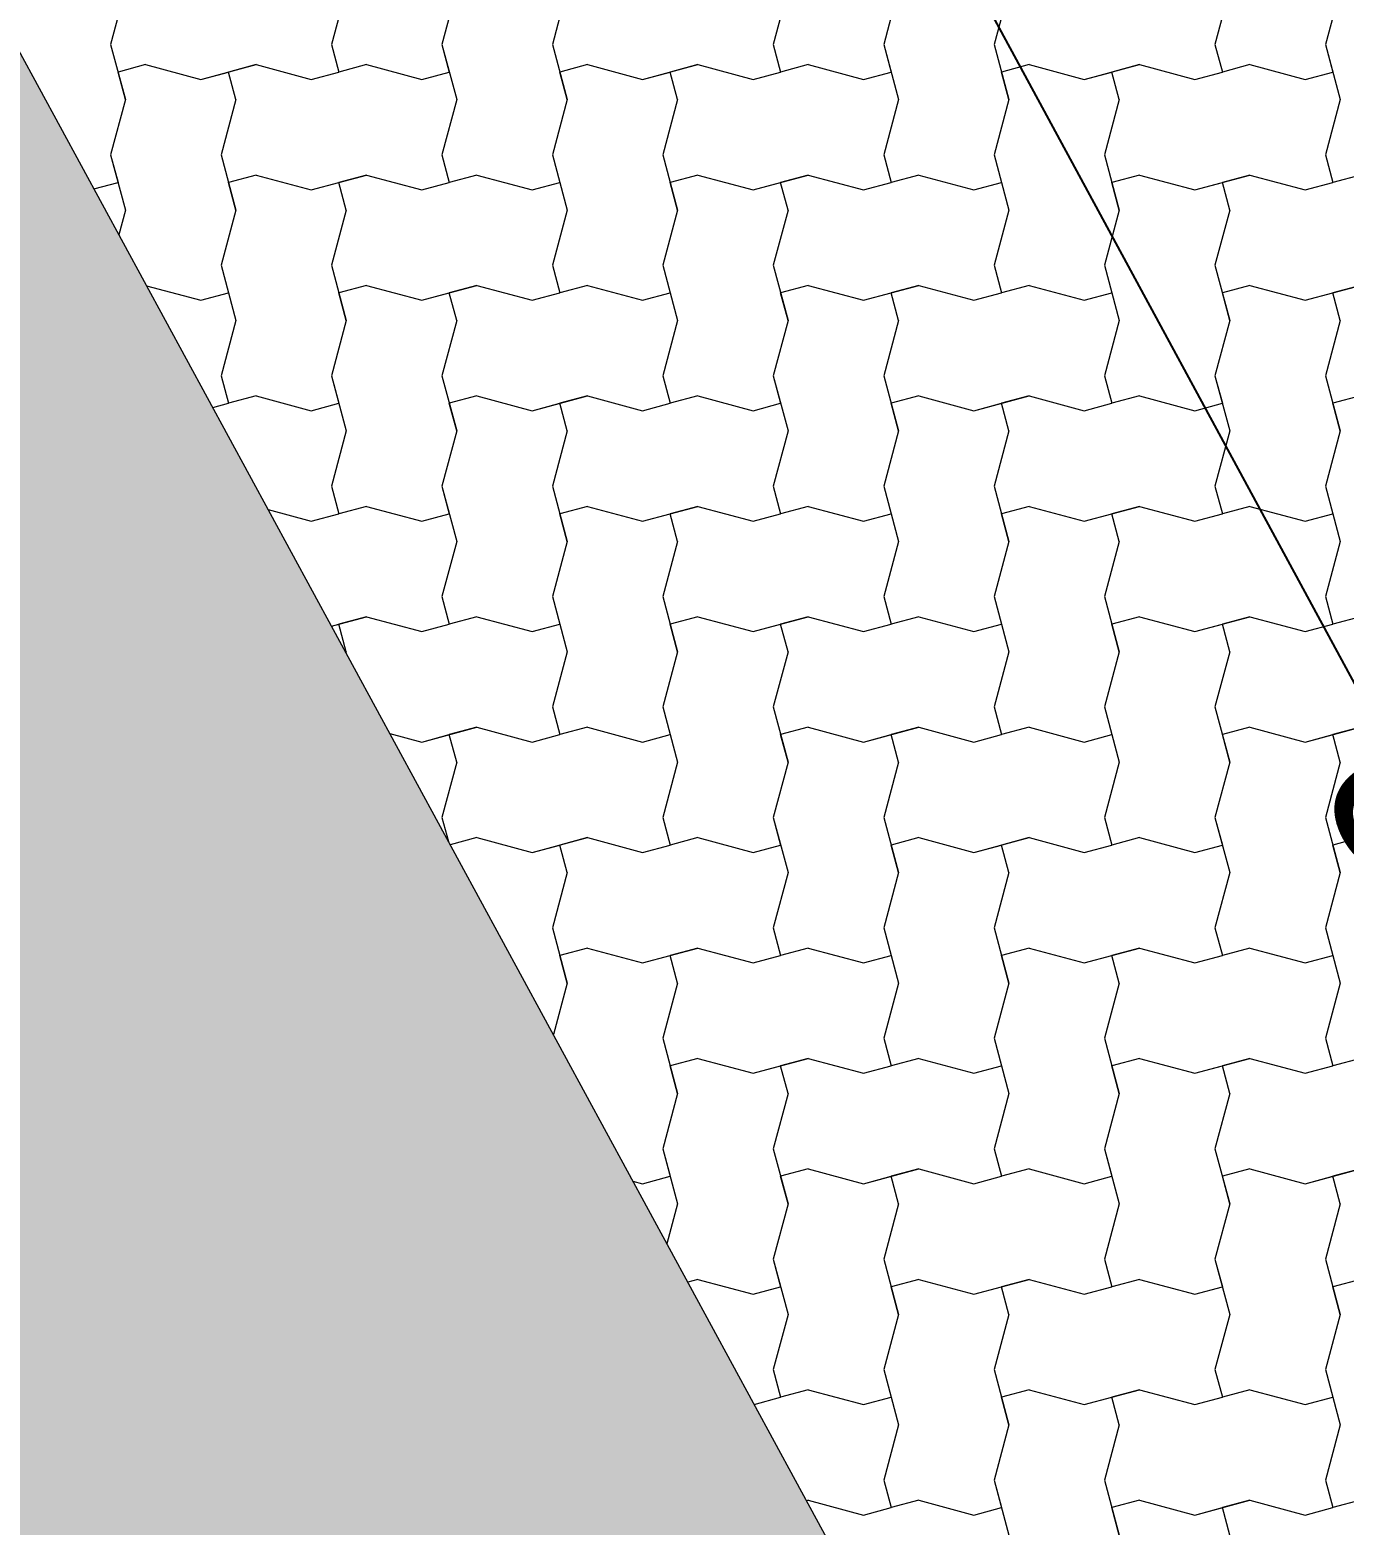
# Model space of a CAD drawing. Header units: metres. Extents: x -111189 to -108577, y -72951 to -72647.
# Drawn here: x -110205.139 to -110203.949, y -72656.483 to -72655.129 of the extents above; entities that cross this region are included whole.
import ezdxf

# ---------------------------------------------------------------- set-up
doc = ezdxf.new("R2010")
doc.units = ezdxf.units.M
doc.header["$MEASUREMENT"] = 0
doc.set_wipeout_variables(frame=1)
doc.linetypes.add('Wipeout_Contour', pattern=[1, 0, -1])
for name, color, linetype in [('00 - Muros - Pormenores', 7, 'Continuous'), ('02 - ESTRADAS', 7, 'Continuous'), ('02 - PASSEIOS', 7, 'Continuous'), ('07 - MUROS', 7, 'Continuous'), ('Planta Piso -1_1_01 - TERRENO PROPOSTO', 7, 'Continuous')]:
    doc.layers.add(name, color=color, linetype=linetype)
doc.styles.add('ESTILO_GERADO_3', font='AGENCYR.TTF')
doc.dimstyles.new('ESTILO_GERADO__2', dxfattribs={"dimtxt": 0.15, "dimasz": 0.057, "dimexe": 0.18, "dimexo": 0.05, "dimgap": 0, "dimtad": 1, "dimzin": 0, "dimdsep": 46, "dimtxsty": 'ESTILO_GERADO_3', "dimblk": 'ARROWHEAD_2', "dimblk1": 'ARROWHEAD_2', "dimblk2": 'ARROWHEAD_2', "dimcen": 0.09, "dimclrd": 7, "dimclre": 7, "dimclrt": 7, "dimadec": 0, "dimazin": 0, "dimtfac": 1, "dimtdec": 4, "dimtmove": 0, "dimatfit": 3, "dimfxl": 1, "dimtolj": 1, "dimtzin": 0, "dimarcsym": 0})

# ---------------------------------------------------------------- blocks, each defined once
blk = doc.blocks.new('Malha_7_1', base_point=(-111182.45, -72914.5203))
at = {"layer": '02 - ESTRADAS', "linetype": 'Continuous', "lineweight": 0}
blk.add_hatch(color=59, dxfattribs=at).paths.add_polyline_path([(-111182.45, -72914.5203), (-111188.8126, -72916.4733), (-111186.8713, -72920.0457), (-111184.43, -72924.5384), (-111179.542, -72933.5337), (-111178.9858, -72934.5573), (-111177.1266, -72937.9788), (-111170.2715, -72950.5942), (-111163.9365, -72948.6033), (-111171.3979, -72934.867), (-111173.1932, -72931.5618), (-111177.5277, -72923.5822), (-111178.6992, -72921.4255), (-111179.283, -72920.3506), (-111181.1398, -72916.9324)])
at = {"layer": '02 - ESTRADAS', "color": 7, "linetype": 'Continuous', "lineweight": 13, "flags": 128}
blk.add_lwpolyline([(-111182.45, -72914.5203), (-111181.1398, -72916.9324), (-111179.283, -72920.3506), (-111178.6992, -72921.4255), (-111177.5277, -72923.5822), (-111173.1932, -72931.5618), (-111171.3979, -72934.867), (-111163.9365, -72948.6033), (-111170.2715, -72950.5942), (-111177.1266, -72937.9788), (-111178.9858, -72934.5573), (-111179.542, -72933.5337), (-111184.43, -72924.5384), (-111186.8713, -72920.0457), (-111188.8126, -72916.4733)], close=True, dxfattribs=at)
blk = doc.blocks.new('*X25', base_point=(-110957.0649, -73026.2797))
at = {"layer": '02 - PASSEIOS', "color": 253, "linetype": 'Continuous', "lineweight": 9}
for p, q in [((-111180.6515, -72917.598), (-111180.6649, -72917.648)), ((-111180.4515, -72917.598), (-111180.4649, -72917.648)), ((-111180.3515, -72917.598), (-111180.3649, -72917.648)), ((-111180.3515, -72917.598), (-111180.3649, -72917.648)), ((-111180.2515, -72917.598), (-111180.2649, -72917.648)), ((-111180.0515, -72917.598), (-111180.0649, -72917.648)), ((-111179.9515, -72917.598), (-111179.9649, -72917.648)), ((-111179.9515, -72917.598), (-111179.9649, -72917.648)), ((-111179.8515, -72917.598), (-111179.8649, -72917.648)), ((-111179.6515, -72917.598), (-111179.6649, -72917.648)), ((-111179.5515, -72917.598), (-111179.5649, -72917.648)), ((-111179.5515, -72917.598), (-111179.5649, -72917.648)), ((-111180.6649, -72917.648), (-111180.6515, -72917.698)), ((-111180.4649, -72917.648), (-111180.4582, -72917.673)), ((-111180.3649, -72917.648), (-111180.3582, -72917.673)), ((-111180.3649, -72917.648), (-111180.3515, -72917.698)), ((-111180.2649, -72917.648), (-111180.2515, -72917.698)), ((-111180.0649, -72917.648), (-111180.0582, -72917.673)), ((-111179.9649, -72917.648), (-111179.9582, -72917.673)), ((-111179.9649, -72917.648), (-111179.9515, -72917.698)), ((-111179.8649, -72917.648), (-111179.8515, -72917.698)), ((-111179.6649, -72917.648), (-111179.6582, -72917.673)), ((-111179.5649, -72917.648), (-111179.5582, -72917.673)), ((-111179.5649, -72917.648), (-111179.5515, -72917.698)), ((-111180.6332, -72917.6663), (-111180.6582, -72917.673)), ((-111180.6332, -72917.6663), (-111180.6582, -72917.673)), ((-111180.6332, -72917.6663), (-111180.5832, -72917.6797)), ((-111180.6332, -72917.6663), (-111180.5832, -72917.6797)), ((-111180.5832, -72917.6797), (-111180.5332, -72917.6663)), ((-111180.5332, -72917.6663), (-111180.5582, -72917.673)), ((-111180.5332, -72917.6663), (-111180.4832, -72917.6797)), ((-111180.5332, -72917.6663), (-111180.4832, -72917.6797)), ((-111180.4332, -72917.6663), (-111180.4582, -72917.673)), ((-111180.4332, -72917.6663), (-111180.3832, -72917.6797)), ((-111180.2332, -72917.6663), (-111180.2582, -72917.673)), ((-111180.2332, -72917.6663), (-111180.2582, -72917.673)), ((-111180.2332, -72917.6663), (-111180.1832, -72917.6797)), ((-111180.2332, -72917.6663), (-111180.1832, -72917.6797)), ((-111180.1832, -72917.6797), (-111180.1332, -72917.6663)), ((-111180.1332, -72917.6663), (-111180.1582, -72917.673)), ((-111180.1332, -72917.6663), (-111180.0832, -72917.6797)), ((-111180.1332, -72917.6663), (-111180.0832, -72917.6797)), ((-111180.0332, -72917.6663), (-111180.0582, -72917.673)), ((-111180.0332, -72917.6663), (-111179.9832, -72917.6797)), ((-111179.8332, -72917.6663), (-111179.8582, -72917.673)), ((-111179.8332, -72917.6663), (-111179.8582, -72917.673)), ((-111179.8332, -72917.6663), (-111179.7832, -72917.6797)), ((-111179.8332, -72917.6663), (-111179.7832, -72917.6797)), ((-111179.7832, -72917.6797), (-111179.7332, -72917.6663)), ((-111179.7332, -72917.6663), (-111179.7582, -72917.673)), ((-111179.7332, -72917.6663), (-111179.6832, -72917.6797)), ((-111179.7332, -72917.6663), (-111179.6832, -72917.6797)), ((-111179.6332, -72917.6663), (-111179.6582, -72917.673)), ((-111179.6332, -72917.6663), (-111179.5832, -72917.6797)), ((-111180.6515, -72917.698), (-111180.6582, -72917.673)), ((-111180.5832, -72917.6797), (-111180.5582, -72917.673)), ((-111180.5515, -72917.698), (-111180.5582, -72917.673)), ((-111180.4832, -72917.6797), (-111180.4582, -72917.673)), ((-111180.4832, -72917.6797), (-111180.4582, -72917.673)), ((-111180.3832, -72917.6797), (-111180.3582, -72917.673)), ((-111180.2515, -72917.698), (-111180.2582, -72917.673)), ((-111180.1832, -72917.6797), (-111180.1582, -72917.673)), ((-111180.1515, -72917.698), (-111180.1582, -72917.673)), ((-111180.0832, -72917.6797), (-111180.0582, -72917.673)), ((-111180.0832, -72917.6797), (-111180.0582, -72917.673)), ((-111179.9832, -72917.6797), (-111179.9582, -72917.673)), ((-111179.8515, -72917.698), (-111179.8582, -72917.673)), ((-111179.7832, -72917.6797), (-111179.7582, -72917.673)), ((-111179.7515, -72917.698), (-111179.7582, -72917.673)), ((-111179.6832, -72917.6797), (-111179.6582, -72917.673)), ((-111179.6832, -72917.6797), (-111179.6582, -72917.673)), ((-111179.5832, -72917.6797), (-111179.5582, -72917.673)), ((-111180.6515, -72917.698), (-111180.6649, -72917.748)), ((-111180.6515, -72917.698), (-111180.6649, -72917.748)), ((-111180.5515, -72917.698), (-111180.5649, -72917.748)), ((-111180.3515, -72917.698), (-111180.3649, -72917.748)), ((-111180.2515, -72917.698), (-111180.2649, -72917.748)), ((-111180.2515, -72917.698), (-111180.2649, -72917.748)), ((-111180.1515, -72917.698), (-111180.1649, -72917.748)), ((-111179.9515, -72917.698), (-111179.9649, -72917.748)), ((-111179.8515, -72917.698), (-111179.8649, -72917.748)), ((-111179.8515, -72917.698), (-111179.8649, -72917.748)), ((-111179.7515, -72917.698), (-111179.7649, -72917.748)), ((-111179.5515, -72917.698), (-111179.5649, -72917.748)), ((-111180.6649, -72917.748), (-111180.6582, -72917.773)), ((-111180.6649, -72917.748), (-111180.6515, -72917.798)), ((-111180.5649, -72917.748), (-111180.5515, -72917.798)), ((-111180.3649, -72917.748), (-111180.3582, -72917.773)), ((-111180.2649, -72917.748), (-111180.2582, -72917.773)), ((-111180.2649, -72917.748), (-111180.2515, -72917.798)), ((-111180.1649, -72917.748), (-111180.1515, -72917.798)), ((-111179.9649, -72917.748), (-111179.9582, -72917.773)), ((-111179.8649, -72917.748), (-111179.8582, -72917.773)), ((-111179.8649, -72917.748), (-111179.8515, -72917.798)), ((-111179.7649, -72917.748), (-111179.7515, -72917.798)), ((-111179.5649, -72917.748), (-111179.5582, -72917.773)), ((-111180.68, -72917.7789), (-111180.6582, -72917.773)), ((-111180.5332, -72917.7663), (-111180.5582, -72917.773)), ((-111180.5332, -72917.7663), (-111180.5582, -72917.773)), ((-111180.5515, -72917.798), (-111180.5582, -72917.773)), ((-111180.5332, -72917.7663), (-111180.4832, -72917.7797)), ((-111180.5332, -72917.7663), (-111180.4832, -72917.7797)), ((-111180.4832, -72917.7797), (-111180.4332, -72917.7663)), ((-111180.4832, -72917.7797), (-111180.4582, -72917.773)), ((-111180.4332, -72917.7663), (-111180.4582, -72917.773)), ((-111180.4515, -72917.798), (-111180.4582, -72917.773)), ((-111180.4332, -72917.7663), (-111180.3832, -72917.7797)), ((-111180.4332, -72917.7663), (-111180.3832, -72917.7797)), ((-111180.3832, -72917.7797), (-111180.3582, -72917.773)), ((-111180.3832, -72917.7797), (-111180.3582, -72917.773)), ((-111180.3332, -72917.7663), (-111180.3582, -72917.773)), ((-111180.3332, -72917.7663), (-111180.2832, -72917.7797)), ((-111180.2832, -72917.7797), (-111180.2582, -72917.773)), ((-111180.1332, -72917.7663), (-111180.1582, -72917.773)), ((-111180.1332, -72917.7663), (-111180.1582, -72917.773)), ((-111180.1515, -72917.798), (-111180.1582, -72917.773)), ((-111180.1332, -72917.7663), (-111180.0832, -72917.7797)), ((-111180.1332, -72917.7663), (-111180.0832, -72917.7797)), ((-111180.0832, -72917.7797), (-111180.0332, -72917.7663)), ((-111180.0832, -72917.7797), (-111180.0582, -72917.773)), ((-111180.0332, -72917.7663), (-111180.0582, -72917.773)), ((-111180.0515, -72917.798), (-111180.0582, -72917.773)), ((-111180.0332, -72917.7663), (-111179.9832, -72917.7797)), ((-111180.0332, -72917.7663), (-111179.9832, -72917.7797)), ((-111179.9832, -72917.7797), (-111179.9582, -72917.773)), ((-111179.9832, -72917.7797), (-111179.9582, -72917.773)), ((-111179.9332, -72917.7663), (-111179.9582, -72917.773)), ((-111179.9332, -72917.7663), (-111179.8832, -72917.7797)), ((-111179.8832, -72917.7797), (-111179.8582, -72917.773)), ((-111179.7332, -72917.7663), (-111179.7582, -72917.773)), ((-111179.7332, -72917.7663), (-111179.7582, -72917.773)), ((-111179.7515, -72917.798), (-111179.7582, -72917.773)), ((-111179.7332, -72917.7663), (-111179.6832, -72917.7797)), ((-111179.7332, -72917.7663), (-111179.6832, -72917.7797)), ((-111179.6832, -72917.7797), (-111179.6332, -72917.7663)), ((-111179.6832, -72917.7797), (-111179.6582, -72917.773)), ((-111179.6332, -72917.7663), (-111179.6582, -72917.773)), ((-111179.6515, -72917.798), (-111179.6582, -72917.773)), ((-111179.6332, -72917.7663), (-111179.5832, -72917.7797)), ((-111179.6332, -72917.7663), (-111179.5832, -72917.7797)), ((-111179.5832, -72917.7797), (-111179.5582, -72917.773)), ((-111179.5832, -72917.7797), (-111179.5582, -72917.773)), ((-111179.5332, -72917.7663), (-111179.5582, -72917.773)), ((-111180.6515, -72917.798), (-111180.6575, -72917.8204)), ((-111180.5515, -72917.798), (-111180.5649, -72917.848)), ((-111180.5515, -72917.798), (-111180.5649, -72917.848)), ((-111180.4515, -72917.798), (-111180.4649, -72917.848)), ((-111180.2515, -72917.798), (-111180.2649, -72917.848)), ((-111180.1515, -72917.798), (-111180.1649, -72917.848)), ((-111180.1515, -72917.798), (-111180.1649, -72917.848)), ((-111180.0515, -72917.798), (-111180.0649, -72917.848)), ((-111179.8515, -72917.798), (-111179.8649, -72917.848)), ((-111179.7515, -72917.798), (-111179.7649, -72917.848)), ((-111179.7515, -72917.798), (-111179.7649, -72917.848)), ((-111179.6515, -72917.798), (-111179.6649, -72917.848)), ((-111180.5649, -72917.848), (-111180.5582, -72917.873)), ((-111180.5649, -72917.848), (-111180.5515, -72917.898)), ((-111180.4649, -72917.848), (-111180.4515, -72917.898)), ((-111180.2649, -72917.848), (-111180.2582, -72917.873)), ((-111180.1649, -72917.848), (-111180.1582, -72917.873)), ((-111180.1649, -72917.848), (-111180.1515, -72917.898)), ((-111180.0649, -72917.848), (-111180.0515, -72917.898)), ((-111179.8649, -72917.848), (-111179.8582, -72917.873)), ((-111179.7649, -72917.848), (-111179.7582, -72917.873)), ((-111179.7649, -72917.848), (-111179.7515, -72917.898)), ((-111179.6649, -72917.848), (-111179.6515, -72917.898)), ((-111180.6324, -72917.8665), (-111180.5832, -72917.8797)), ((-111180.4332, -72917.8663), (-111180.4582, -72917.873)), ((-111180.4332, -72917.8663), (-111180.4582, -72917.873)), ((-111180.4332, -72917.8663), (-111180.3832, -72917.8797)), ((-111180.4332, -72917.8663), (-111180.3832, -72917.8797)), ((-111180.3832, -72917.8797), (-111180.3332, -72917.8663)), ((-111180.3332, -72917.8663), (-111180.3582, -72917.873)), ((-111180.3332, -72917.8663), (-111180.2832, -72917.8797)), ((-111180.3332, -72917.8663), (-111180.2832, -72917.8797)), ((-111180.2332, -72917.8663), (-111180.2582, -72917.873)), ((-111180.2332, -72917.8663), (-111180.1832, -72917.8797)), ((-111180.0332, -72917.8663), (-111180.0582, -72917.873)), ((-111180.0332, -72917.8663), (-111180.0582, -72917.873)), ((-111180.0332, -72917.8663), (-111179.9832, -72917.8797)), ((-111180.0332, -72917.8663), (-111179.9832, -72917.8797)), ((-111179.9832, -72917.8797), (-111179.9332, -72917.8663)), ((-111179.9332, -72917.8663), (-111179.9582, -72917.873)), ((-111179.9332, -72917.8663), (-111179.8832, -72917.8797)), ((-111179.9332, -72917.8663), (-111179.8832, -72917.8797)), ((-111179.8332, -72917.8663), (-111179.8582, -72917.873)), ((-111179.8332, -72917.8663), (-111179.7832, -72917.8797)), ((-111179.6332, -72917.8663), (-111179.6582, -72917.873)), ((-111179.6332, -72917.8663), (-111179.6582, -72917.873)), ((-111179.6332, -72917.8663), (-111179.5832, -72917.8797)), ((-111179.6332, -72917.8663), (-111179.5832, -72917.8797)), ((-111179.5832, -72917.8797), (-111179.5332, -72917.8663)), ((-111179.5332, -72917.8663), (-111179.5582, -72917.873)), ((-111180.5832, -72917.8797), (-111180.5582, -72917.873)), ((-111180.4515, -72917.898), (-111180.4582, -72917.873)), ((-111180.3832, -72917.8797), (-111180.3582, -72917.873)), ((-111180.3515, -72917.898), (-111180.3582, -72917.873)), ((-111180.2832, -72917.8797), (-111180.2582, -72917.873)), ((-111180.2832, -72917.8797), (-111180.2582, -72917.873)), ((-111180.1832, -72917.8797), (-111180.1582, -72917.873)), ((-111180.0515, -72917.898), (-111180.0582, -72917.873)), ((-111179.9832, -72917.8797), (-111179.9582, -72917.873)), ((-111179.9515, -72917.898), (-111179.9582, -72917.873)), ((-111179.8832, -72917.8797), (-111179.8582, -72917.873)), ((-111179.8832, -72917.8797), (-111179.8582, -72917.873)), ((-111179.7832, -72917.8797), (-111179.7582, -72917.873)), ((-111179.6515, -72917.898), (-111179.6582, -72917.873)), ((-111179.5832, -72917.8797), (-111179.5582, -72917.873)), ((-111179.5515, -72917.898), (-111179.5582, -72917.873)), ((-111180.5515, -72917.898), (-111180.5649, -72917.948)), ((-111180.4515, -72917.898), (-111180.4649, -72917.948)), ((-111180.4515, -72917.898), (-111180.4649, -72917.948)), ((-111180.3515, -72917.898), (-111180.3649, -72917.948)), ((-111180.1515, -72917.898), (-111180.1649, -72917.948)), ((-111180.0515, -72917.898), (-111180.0649, -72917.948)), ((-111180.0515, -72917.898), (-111180.0649, -72917.948)), ((-111179.9515, -72917.898), (-111179.9649, -72917.948)), ((-111179.7515, -72917.898), (-111179.7649, -72917.948)), ((-111179.6515, -72917.898), (-111179.6649, -72917.948)), ((-111179.6515, -72917.898), (-111179.6649, -72917.948)), ((-111179.5515, -72917.898), (-111179.5649, -72917.948)), ((-111180.5649, -72917.948), (-111180.5582, -72917.973)), ((-111180.4649, -72917.948), (-111180.4582, -72917.973)), ((-111180.4649, -72917.948), (-111180.4515, -72917.998)), ((-111180.3649, -72917.948), (-111180.3515, -72917.998)), ((-111180.1649, -72917.948), (-111180.1582, -72917.973)), ((-111180.0649, -72917.948), (-111180.0582, -72917.973)), ((-111180.0649, -72917.948), (-111180.0515, -72917.998)), ((-111179.9649, -72917.948), (-111179.9515, -72917.998)), ((-111179.7649, -72917.948), (-111179.7582, -72917.973)), ((-111179.6649, -72917.948), (-111179.6582, -72917.973)), ((-111179.6649, -72917.948), (-111179.6515, -72917.998)), ((-111179.5649, -72917.948), (-111179.5515, -72917.998)), ((-111180.5725, -72917.9769), (-111180.5582, -72917.973)), ((-111180.5725, -72917.9769), (-111180.5582, -72917.973)), ((-111180.5332, -72917.9663), (-111180.5582, -72917.973)), ((-111180.5332, -72917.9663), (-111180.4832, -72917.9797)), ((-111180.4832, -72917.9797), (-111180.4582, -72917.973)), ((-111180.3332, -72917.9663), (-111180.3582, -72917.973)), ((-111180.3332, -72917.9663), (-111180.3582, -72917.973)), ((-111180.3515, -72917.998), (-111180.3582, -72917.973)), ((-111180.3332, -72917.9663), (-111180.2832, -72917.9797)), ((-111180.3332, -72917.9663), (-111180.2832, -72917.9797)), ((-111180.2832, -72917.9797), (-111180.2332, -72917.9663)), ((-111180.2832, -72917.9797), (-111180.2582, -72917.973)), ((-111180.2332, -72917.9663), (-111180.2582, -72917.973)), ((-111180.2515, -72917.998), (-111180.2582, -72917.973)), ((-111180.2332, -72917.9663), (-111180.1832, -72917.9797)), ((-111180.2332, -72917.9663), (-111180.1832, -72917.9797)), ((-111180.1832, -72917.9797), (-111180.1582, -72917.973)), ((-111180.1832, -72917.9797), (-111180.1582, -72917.973)), ((-111180.1332, -72917.9663), (-111180.1582, -72917.973)), ((-111180.1332, -72917.9663), (-111180.0832, -72917.9797)), ((-111180.0832, -72917.9797), (-111180.0582, -72917.973)), ((-111179.9332, -72917.9663), (-111179.9582, -72917.973)), ((-111179.9332, -72917.9663), (-111179.9582, -72917.973)), ((-111179.9515, -72917.998), (-111179.9582, -72917.973)), ((-111179.9332, -72917.9663), (-111179.8832, -72917.9797)), ((-111179.9332, -72917.9663), (-111179.8832, -72917.9797)), ((-111179.8832, -72917.9797), (-111179.8332, -72917.9663)), ((-111179.8832, -72917.9797), (-111179.8582, -72917.973)), ((-111179.8332, -72917.9663), (-111179.8582, -72917.973)), ((-111179.8515, -72917.998), (-111179.8582, -72917.973)), ((-111179.8332, -72917.9663), (-111179.7832, -72917.9797)), ((-111179.8332, -72917.9663), (-111179.7832, -72917.9797)), ((-111179.7832, -72917.9797), (-111179.7582, -72917.973)), ((-111179.7832, -72917.9797), (-111179.7582, -72917.973)), ((-111179.7332, -72917.9663), (-111179.7582, -72917.973)), ((-111179.7332, -72917.9663), (-111179.6832, -72917.9797)), ((-111179.6832, -72917.9797), (-111179.6582, -72917.973)), ((-111179.5332, -72917.9663), (-111179.5582, -72917.973)), ((-111179.5332, -72917.9663), (-111179.5582, -72917.973)), ((-111179.5515, -72917.998), (-111179.5582, -72917.973)), ((-111180.4515, -72917.998), (-111180.4649, -72918.048)), ((-111180.3515, -72917.998), (-111180.3649, -72918.048)), ((-111180.3515, -72917.998), (-111180.3649, -72918.048)), ((-111180.2515, -72917.998), (-111180.2649, -72918.048)), ((-111180.0515, -72917.998), (-111180.0649, -72918.048)), ((-111179.9515, -72917.998), (-111179.9649, -72918.048)), ((-111179.9515, -72917.998), (-111179.9649, -72918.048)), ((-111179.8515, -72917.998), (-111179.8649, -72918.048)), ((-111179.6515, -72917.998), (-111179.6649, -72918.048)), ((-111179.5515, -72917.998), (-111179.5649, -72918.048)), ((-111179.5515, -72917.998), (-111179.5649, -72918.048)), ((-111180.4649, -72918.048), (-111180.4582, -72918.073)), ((-111180.3649, -72918.048), (-111180.3582, -72918.073)), ((-111180.3649, -72918.048), (-111180.3515, -72918.098)), ((-111180.2649, -72918.048), (-111180.2515, -72918.098)), ((-111180.0649, -72918.048), (-111180.0582, -72918.073)), ((-111179.9649, -72918.048), (-111179.9582, -72918.073)), ((-111179.9649, -72918.048), (-111179.9515, -72918.098)), ((-111179.8649, -72918.048), (-111179.8515, -72918.098)), ((-111179.6649, -72918.048), (-111179.6582, -72918.073)), ((-111179.5649, -72918.048), (-111179.5582, -72918.073)), ((-111179.5649, -72918.048), (-111179.5515, -72918.098)), ((-111180.5223, -72918.0693), (-111180.4832, -72918.0797)), ((-111180.5223, -72918.0693), (-111180.4832, -72918.0797)), ((-111180.4832, -72918.0797), (-111180.4582, -72918.073)), ((-111180.4832, -72918.0797), (-111180.4582, -72918.073)), ((-111180.4332, -72918.0663), (-111180.4582, -72918.073)), ((-111180.4332, -72918.0663), (-111180.3832, -72918.0797)), ((-111180.3832, -72918.0797), (-111180.3582, -72918.073)), ((-111180.2332, -72918.0663), (-111180.2582, -72918.073)), ((-111180.2332, -72918.0663), (-111180.2582, -72918.073)), ((-111180.2515, -72918.098), (-111180.2582, -72918.073)), ((-111180.2332, -72918.0663), (-111180.1832, -72918.0797)), ((-111180.2332, -72918.0663), (-111180.1832, -72918.0797)), ((-111180.1832, -72918.0797), (-111180.1332, -72918.0663)), ((-111180.1832, -72918.0797), (-111180.1582, -72918.073)), ((-111180.1332, -72918.0663), (-111180.1582, -72918.073)), ((-111180.1515, -72918.098), (-111180.1582, -72918.073)), ((-111180.1332, -72918.0663), (-111180.0832, -72918.0797)), ((-111180.1332, -72918.0663), (-111180.0832, -72918.0797)), ((-111180.0832, -72918.0797), (-111180.0582, -72918.073)), ((-111180.0832, -72918.0797), (-111180.0582, -72918.073)), ((-111180.0332, -72918.0663), (-111180.0582, -72918.073)), ((-111180.0332, -72918.0663), (-111179.9832, -72918.0797)), ((-111179.9832, -72918.0797), (-111179.9582, -72918.073)), ((-111179.8332, -72918.0663), (-111179.8582, -72918.073)), ((-111179.8332, -72918.0663), (-111179.8582, -72918.073)), ((-111179.8515, -72918.098), (-111179.8582, -72918.073)), ((-111179.8332, -72918.0663), (-111179.7832, -72918.0797)), ((-111179.8332, -72918.0663), (-111179.7832, -72918.0797)), ((-111179.7832, -72918.0797), (-111179.7332, -72918.0663)), ((-111179.7832, -72918.0797), (-111179.7582, -72918.073)), ((-111179.7332, -72918.0663), (-111179.7582, -72918.073)), ((-111179.7515, -72918.098), (-111179.7582, -72918.073)), ((-111179.7332, -72918.0663), (-111179.6832, -72918.0797)), ((-111179.7332, -72918.0663), (-111179.6832, -72918.0797)), ((-111179.6832, -72918.0797), (-111179.6582, -72918.073)), ((-111179.6832, -72918.0797), (-111179.6582, -72918.073)), ((-111179.6332, -72918.0663), (-111179.6582, -72918.073)), ((-111179.6332, -72918.0663), (-111179.5832, -72918.0797)), ((-111179.5832, -72918.0797), (-111179.5582, -72918.073)), ((-111180.3515, -72918.098), (-111180.3649, -72918.148)), ((-111180.2515, -72918.098), (-111180.2649, -72918.148)), ((-111180.2515, -72918.098), (-111180.2649, -72918.148)), ((-111180.1515, -72918.098), (-111180.1649, -72918.148)), ((-111179.9515, -72918.098), (-111179.9649, -72918.148)), ((-111179.8515, -72918.098), (-111179.8649, -72918.148)), ((-111179.8515, -72918.098), (-111179.8649, -72918.148)), ((-111179.7515, -72918.098), (-111179.7649, -72918.148)), ((-111179.5515, -72918.098), (-111179.5649, -72918.148)), ((-111180.3649, -72918.148), (-111180.3582, -72918.173)), ((-111180.2649, -72918.148), (-111180.2582, -72918.173)), ((-111180.2649, -72918.148), (-111180.2515, -72918.198)), ((-111180.1649, -72918.148), (-111180.1515, -72918.198)), ((-111179.9649, -72918.148), (-111179.9582, -72918.173)), ((-111179.8649, -72918.148), (-111179.8582, -72918.173)), ((-111179.8649, -72918.148), (-111179.8515, -72918.198)), ((-111179.7649, -72918.148), (-111179.7515, -72918.198)), ((-111179.5649, -72918.148), (-111179.5582, -72918.173)), ((-111180.4649, -72918.1748), (-111180.4332, -72918.1663)), ((-111180.4332, -72918.1663), (-111180.4582, -72918.173)), ((-111180.4332, -72918.1663), (-111180.3832, -72918.1797)), ((-111180.4332, -72918.1663), (-111180.3832, -72918.1797)), ((-111180.3332, -72918.1663), (-111180.3582, -72918.173)), ((-111180.3332, -72918.1663), (-111180.2832, -72918.1797)), ((-111180.1332, -72918.1663), (-111180.1582, -72918.173)), ((-111180.1332, -72918.1663), (-111180.1582, -72918.173)), ((-111180.1332, -72918.1663), (-111180.0832, -72918.1797)), ((-111180.1332, -72918.1663), (-111180.0832, -72918.1797)), ((-111180.0832, -72918.1797), (-111180.0332, -72918.1663)), ((-111180.0332, -72918.1663), (-111180.0582, -72918.173)), ((-111180.0332, -72918.1663), (-111179.9832, -72918.1797)), ((-111180.0332, -72918.1663), (-111179.9832, -72918.1797)), ((-111179.9332, -72918.1663), (-111179.9582, -72918.173)), ((-111179.9332, -72918.1663), (-111179.8832, -72918.1797)), ((-111179.7332, -72918.1663), (-111179.7582, -72918.173)), ((-111179.7332, -72918.1663), (-111179.7582, -72918.173)), ((-111179.7332, -72918.1663), (-111179.6832, -72918.1797)), ((-111179.7332, -72918.1663), (-111179.6832, -72918.1797)), ((-111179.6832, -72918.1797), (-111179.6332, -72918.1663)), ((-111179.6332, -72918.1663), (-111179.6582, -72918.173)), ((-111179.6332, -72918.1663), (-111179.5832, -72918.1797)), ((-111179.6332, -72918.1663), (-111179.5832, -72918.1797)), ((-111179.5332, -72918.1663), (-111179.5582, -72918.173)), ((-111180.4649, -72918.1748), (-111180.4582, -72918.173)), ((-111180.4515, -72918.198), (-111180.4582, -72918.173)), ((-111180.3832, -72918.1797), (-111180.3582, -72918.173)), ((-111180.3832, -72918.1797), (-111180.3582, -72918.173)), ((-111180.2832, -72918.1797), (-111180.2582, -72918.173)), ((-111180.1515, -72918.198), (-111180.1582, -72918.173)), ((-111180.0832, -72918.1797), (-111180.0582, -72918.173)), ((-111180.0515, -72918.198), (-111180.0582, -72918.173)), ((-111179.9832, -72918.1797), (-111179.9582, -72918.173)), ((-111179.9832, -72918.1797), (-111179.9582, -72918.173)), ((-111179.8832, -72918.1797), (-111179.8582, -72918.173)), ((-111179.7515, -72918.198), (-111179.7582, -72918.173)), ((-111179.6832, -72918.1797), (-111179.6582, -72918.173)), ((-111179.6515, -72918.198), (-111179.6582, -72918.173)), ((-111179.5832, -72918.1797), (-111179.5582, -72918.173)), ((-111179.5832, -72918.1797), (-111179.5582, -72918.173)), ((-111180.4515, -72918.198), (-111180.4518, -72918.1991)), ((-111180.2515, -72918.198), (-111180.2649, -72918.248)), ((-111180.1515, -72918.198), (-111180.1649, -72918.248)), ((-111180.1515, -72918.198), (-111180.1649, -72918.248)), ((-111180.0515, -72918.198), (-111180.0649, -72918.248)), ((-111179.8515, -72918.198), (-111179.8649, -72918.248)), ((-111179.7515, -72918.198), (-111179.7649, -72918.248)), ((-111179.7515, -72918.198), (-111179.7649, -72918.248)), ((-111179.6515, -72918.198), (-111179.6649, -72918.248)), ((-111180.2649, -72918.248), (-111180.2582, -72918.273)), ((-111180.1649, -72918.248), (-111180.1582, -72918.273)), ((-111180.1649, -72918.248), (-111180.1515, -72918.298)), ((-111180.0649, -72918.248), (-111180.0515, -72918.298)), ((-111179.8649, -72918.248), (-111179.8582, -72918.273)), ((-111179.7649, -72918.248), (-111179.7582, -72918.273)), ((-111179.7649, -72918.248), (-111179.7515, -72918.298)), ((-111179.6649, -72918.248), (-111179.6515, -72918.298)), ((-111180.4122, -72918.272), (-111180.3832, -72918.2797)), ((-111180.4122, -72918.272), (-111180.3832, -72918.2797)), ((-111180.3832, -72918.2797), (-111180.3332, -72918.2663)), ((-111180.3832, -72918.2797), (-111180.3582, -72918.273)), ((-111180.3332, -72918.2663), (-111180.3582, -72918.273)), ((-111180.3515, -72918.298), (-111180.3582, -72918.273)), ((-111180.3332, -72918.2663), (-111180.2832, -72918.2797)), ((-111180.3332, -72918.2663), (-111180.2832, -72918.2797)), ((-111180.2832, -72918.2797), (-111180.2582, -72918.273)), ((-111180.2832, -72918.2797), (-111180.2582, -72918.273)), ((-111180.2332, -72918.2663), (-111180.2582, -72918.273)), ((-111180.2332, -72918.2663), (-111180.1832, -72918.2797)), ((-111180.1832, -72918.2797), (-111180.1582, -72918.273)), ((-111180.0332, -72918.2663), (-111180.0582, -72918.273)), ((-111180.0332, -72918.2663), (-111180.0582, -72918.273)), ((-111180.0515, -72918.298), (-111180.0582, -72918.273)), ((-111180.0332, -72918.2663), (-111179.9832, -72918.2797)), ((-111180.0332, -72918.2663), (-111179.9832, -72918.2797)), ((-111179.9832, -72918.2797), (-111179.9332, -72918.2663)), ((-111179.9832, -72918.2797), (-111179.9582, -72918.273)), ((-111179.9332, -72918.2663), (-111179.9582, -72918.273)), ((-111179.9515, -72918.298), (-111179.9582, -72918.273)), ((-111179.9332, -72918.2663), (-111179.8832, -72918.2797)), ((-111179.9332, -72918.2663), (-111179.8832, -72918.2797)), ((-111179.8832, -72918.2797), (-111179.8582, -72918.273)), ((-111179.8832, -72918.2797), (-111179.8582, -72918.273)), ((-111179.8332, -72918.2663), (-111179.8582, -72918.273)), ((-111179.8332, -72918.2663), (-111179.7832, -72918.2797)), ((-111179.7832, -72918.2797), (-111179.7582, -72918.273)), ((-111179.6332, -72918.2663), (-111179.6582, -72918.273)), ((-111179.6332, -72918.2663), (-111179.6582, -72918.273)), ((-111179.6515, -72918.298), (-111179.6582, -72918.273)), ((-111179.6332, -72918.2663), (-111179.5832, -72918.2797)), ((-111179.6332, -72918.2663), (-111179.5832, -72918.2797)), ((-111179.5832, -72918.2797), (-111179.5332, -72918.2663)), ((-111179.5832, -72918.2797), (-111179.5582, -72918.273)), ((-111179.5332, -72918.2663), (-111179.5582, -72918.273)), ((-111179.5515, -72918.298), (-111179.5582, -72918.273)), ((-111180.3515, -72918.298), (-111180.3649, -72918.348)), ((-111180.1515, -72918.298), (-111180.1649, -72918.348)), ((-111180.0515, -72918.298), (-111180.0649, -72918.348)), ((-111180.0515, -72918.298), (-111180.0649, -72918.348)), ((-111179.9515, -72918.298), (-111179.9649, -72918.348)), ((-111179.7515, -72918.298), (-111179.7649, -72918.348)), ((-111179.6515, -72918.298), (-111179.6649, -72918.348)), ((-111179.6515, -72918.298), (-111179.6649, -72918.348)), ((-111179.5515, -72918.298), (-111179.5649, -72918.348)), ((-111180.3649, -72918.348), (-111180.3591, -72918.3697)), ((-111180.1649, -72918.348), (-111180.1582, -72918.373)), ((-111180.0649, -72918.348), (-111180.0582, -72918.373)), ((-111180.0649, -72918.348), (-111180.0515, -72918.398)), ((-111179.9649, -72918.348), (-111179.9515, -72918.398)), ((-111179.7649, -72918.348), (-111179.7582, -72918.373)), ((-111179.6649, -72918.348), (-111179.6582, -72918.373)), ((-111179.6649, -72918.348), (-111179.6515, -72918.398)), ((-111179.5649, -72918.348), (-111179.5515, -72918.398)), ((-111180.3332, -72918.3663), (-111180.3574, -72918.3728)), ((-111180.3332, -72918.3663), (-111180.3574, -72918.3728)), ((-111180.3332, -72918.3663), (-111180.2832, -72918.3797)), ((-111180.3332, -72918.3663), (-111180.2832, -72918.3797)), ((-111180.2832, -72918.3797), (-111180.2332, -72918.3663)), ((-111180.2332, -72918.3663), (-111180.2582, -72918.373)), ((-111180.2332, -72918.3663), (-111180.1832, -72918.3797)), ((-111180.2332, -72918.3663), (-111180.1832, -72918.3797)), ((-111180.1332, -72918.3663), (-111180.1582, -72918.373)), ((-111180.1332, -72918.3663), (-111180.0832, -72918.3797)), ((-111179.9332, -72918.3663), (-111179.9582, -72918.373)), ((-111179.9332, -72918.3663), (-111179.9582, -72918.373)), ((-111179.9332, -72918.3663), (-111179.8832, -72918.3797)), ((-111179.9332, -72918.3663), (-111179.8832, -72918.3797)), ((-111179.8832, -72918.3797), (-111179.8332, -72918.3663)), ((-111179.8332, -72918.3663), (-111179.8582, -72918.373)), ((-111179.8332, -72918.3663), (-111179.7832, -72918.3797)), ((-111179.8332, -72918.3663), (-111179.7832, -72918.3797)), ((-111179.7332, -72918.3663), (-111179.7582, -72918.373)), ((-111179.7332, -72918.3663), (-111179.6832, -72918.3797)), ((-111179.5332, -72918.3663), (-111179.5582, -72918.373)), ((-111179.5332, -72918.3663), (-111179.5582, -72918.373)), ((-111180.2832, -72918.3797), (-111180.2582, -72918.373)), ((-111180.2515, -72918.398), (-111180.2582, -72918.373)), ((-111180.1832, -72918.3797), (-111180.1582, -72918.373)), ((-111180.1832, -72918.3797), (-111180.1582, -72918.373)), ((-111180.0832, -72918.3797), (-111180.0582, -72918.373)), ((-111179.9515, -72918.398), (-111179.9582, -72918.373)), ((-111179.8832, -72918.3797), (-111179.8582, -72918.373)), ((-111179.8515, -72918.398), (-111179.8582, -72918.373)), ((-111179.7832, -72918.3797), (-111179.7582, -72918.373)), ((-111179.7832, -72918.3797), (-111179.7582, -72918.373)), ((-111179.6832, -72918.3797), (-111179.6582, -72918.373)), ((-111179.5515, -72918.398), (-111179.5582, -72918.373)), ((-111180.2515, -72918.398), (-111180.2649, -72918.448)), ((-111180.0515, -72918.398), (-111180.0649, -72918.448)), ((-111179.9515, -72918.398), (-111179.9649, -72918.448)), ((-111179.9515, -72918.398), (-111179.9649, -72918.448)), ((-111179.8515, -72918.398), (-111179.8649, -72918.448)), ((-111179.6515, -72918.398), (-111179.6649, -72918.448)), ((-111179.5515, -72918.398), (-111179.5649, -72918.448)), ((-111179.5515, -72918.398), (-111179.5649, -72918.448)), ((-111180.2649, -72918.448), (-111180.2515, -72918.498)), ((-111180.0649, -72918.448), (-111180.0582, -72918.473)), ((-111179.9649, -72918.448), (-111179.9582, -72918.473)), ((-111179.9649, -72918.448), (-111179.9515, -72918.498)), ((-111179.8649, -72918.448), (-111179.8515, -72918.498)), ((-111179.6649, -72918.448), (-111179.6582, -72918.473)), ((-111179.5649, -72918.448), (-111179.5582, -72918.473)), ((-111179.5649, -72918.448), (-111179.5515, -72918.498)), ((-111180.2332, -72918.4663), (-111180.2582, -72918.473)), ((-111180.2332, -72918.4663), (-111180.2582, -72918.473)), ((-111180.2515, -72918.498), (-111180.2582, -72918.473)), ((-111180.2332, -72918.4663), (-111180.1832, -72918.4797)), ((-111180.2332, -72918.4663), (-111180.1832, -72918.4797)), ((-111180.1832, -72918.4797), (-111180.1332, -72918.4663)), ((-111180.1832, -72918.4797), (-111180.1582, -72918.473)), ((-111180.1332, -72918.4663), (-111180.1582, -72918.473)), ((-111180.1515, -72918.498), (-111180.1582, -72918.473)), ((-111180.1332, -72918.4663), (-111180.0832, -72918.4797)), ((-111180.1332, -72918.4663), (-111180.0832, -72918.4797)), ((-111180.0832, -72918.4797), (-111180.0582, -72918.473)), ((-111180.0832, -72918.4797), (-111180.0582, -72918.473)), ((-111180.0332, -72918.4663), (-111180.0582, -72918.473)), ((-111180.0332, -72918.4663), (-111179.9832, -72918.4797)), ((-111179.9832, -72918.4797), (-111179.9582, -72918.473)), ((-111179.8332, -72918.4663), (-111179.8582, -72918.473)), ((-111179.8332, -72918.4663), (-111179.8582, -72918.473)), ((-111179.8515, -72918.498), (-111179.8582, -72918.473)), ((-111179.8332, -72918.4663), (-111179.7832, -72918.4797)), ((-111179.8332, -72918.4663), (-111179.7832, -72918.4797)), ((-111179.7832, -72918.4797), (-111179.7332, -72918.4663)), ((-111179.7832, -72918.4797), (-111179.7582, -72918.473)), ((-111179.7332, -72918.4663), (-111179.7582, -72918.473)), ((-111179.7515, -72918.498), (-111179.7582, -72918.473)), ((-111179.7332, -72918.4663), (-111179.6832, -72918.4797)), ((-111179.7332, -72918.4663), (-111179.6832, -72918.4797)), ((-111179.6832, -72918.4797), (-111179.6582, -72918.473)), ((-111179.6832, -72918.4797), (-111179.6582, -72918.473)), ((-111179.6332, -72918.4663), (-111179.6582, -72918.473)), ((-111179.6332, -72918.4663), (-111179.5832, -72918.4797)), ((-111179.5832, -72918.4797), (-111179.5582, -72918.473)), ((-111180.2515, -72918.498), (-111180.264, -72918.5447)), ((-111180.2515, -72918.498), (-111180.264, -72918.5447)), ((-111180.1515, -72918.498), (-111180.1649, -72918.548)), ((-111179.9515, -72918.498), (-111179.9649, -72918.548)), ((-111179.8515, -72918.498), (-111179.8649, -72918.548)), ((-111179.8515, -72918.498), (-111179.8649, -72918.548)), ((-111179.7515, -72918.498), (-111179.7649, -72918.548)), ((-111179.5515, -72918.498), (-111179.5649, -72918.548)), ((-111180.1649, -72918.548), (-111180.1515, -72918.598)), ((-111179.9649, -72918.548), (-111179.9582, -72918.573)), ((-111179.8649, -72918.548), (-111179.8582, -72918.573)), ((-111179.8649, -72918.548), (-111179.8515, -72918.598)), ((-111179.7649, -72918.548), (-111179.7515, -72918.598)), ((-111179.5649, -72918.548), (-111179.5582, -72918.573)), ((-111180.1332, -72918.5663), (-111180.1582, -72918.573)), ((-111180.1332, -72918.5663), (-111180.1582, -72918.573)), ((-111180.1515, -72918.598), (-111180.1582, -72918.573)), ((-111180.1332, -72918.5663), (-111180.0832, -72918.5797)), ((-111180.1332, -72918.5663), (-111180.0832, -72918.5797)), ((-111180.0832, -72918.5797), (-111180.0332, -72918.5663)), ((-111180.0832, -72918.5797), (-111180.0582, -72918.573)), ((-111180.0332, -72918.5663), (-111180.0582, -72918.573)), ((-111180.0515, -72918.598), (-111180.0582, -72918.573)), ((-111180.0332, -72918.5663), (-111179.9832, -72918.5797)), ((-111180.0332, -72918.5663), (-111179.9832, -72918.5797)), ((-111179.9832, -72918.5797), (-111179.9582, -72918.573)), ((-111179.9832, -72918.5797), (-111179.9582, -72918.573)), ((-111179.9332, -72918.5663), (-111179.9582, -72918.573)), ((-111179.9332, -72918.5663), (-111179.8832, -72918.5797)), ((-111179.8832, -72918.5797), (-111179.8582, -72918.573)), ((-111179.7332, -72918.5663), (-111179.7582, -72918.573)), ((-111179.7332, -72918.5663), (-111179.7582, -72918.573)), ((-111179.7515, -72918.598), (-111179.7582, -72918.573)), ((-111179.7332, -72918.5663), (-111179.6832, -72918.5797)), ((-111179.7332, -72918.5663), (-111179.6832, -72918.5797)), ((-111179.6832, -72918.5797), (-111179.6332, -72918.5663)), ((-111179.6832, -72918.5797), (-111179.6582, -72918.573)), ((-111179.6332, -72918.5663), (-111179.6582, -72918.573)), ((-111179.6515, -72918.598), (-111179.6582, -72918.573)), ((-111179.6332, -72918.5663), (-111179.5832, -72918.5797)), ((-111179.6332, -72918.5663), (-111179.5832, -72918.5797)), ((-111179.5832, -72918.5797), (-111179.5582, -72918.573)), ((-111179.5832, -72918.5797), (-111179.5582, -72918.573)), ((-111179.5332, -72918.5663), (-111179.5582, -72918.573)), ((-111180.1515, -72918.598), (-111180.1649, -72918.648)), ((-111180.1515, -72918.598), (-111180.1649, -72918.648)), ((-111180.0515, -72918.598), (-111180.0649, -72918.648)), ((-111179.8515, -72918.598), (-111179.8649, -72918.648)), ((-111179.7515, -72918.598), (-111179.7649, -72918.648)), ((-111179.7515, -72918.598), (-111179.7649, -72918.648)), ((-111179.6515, -72918.598), (-111179.6649, -72918.648)), ((-111180.1649, -72918.648), (-111180.1582, -72918.673)), ((-111180.1649, -72918.648), (-111180.1515, -72918.698)), ((-111180.0649, -72918.648), (-111180.0515, -72918.698)), ((-111179.8649, -72918.648), (-111179.8582, -72918.673)), ((-111179.7649, -72918.648), (-111179.7582, -72918.673)), ((-111179.7649, -72918.648), (-111179.7515, -72918.698)), ((-111179.6649, -72918.648), (-111179.6515, -72918.698)), ((-111180.0332, -72918.6663), (-111180.0582, -72918.673)), ((-111180.0332, -72918.6663), (-111180.0582, -72918.673)), ((-111180.0332, -72918.6663), (-111179.9832, -72918.6797)), ((-111180.0332, -72918.6663), (-111179.9832, -72918.6797)), ((-111179.9832, -72918.6797), (-111179.9332, -72918.6663)), ((-111179.9332, -72918.6663), (-111179.9582, -72918.673)), ((-111179.9332, -72918.6663), (-111179.8832, -72918.6797)), ((-111179.9332, -72918.6663), (-111179.8832, -72918.6797)), ((-111179.8332, -72918.6663), (-111179.8582, -72918.673)), ((-111179.8332, -72918.6663), (-111179.7832, -72918.6797)), ((-111179.6332, -72918.6663), (-111179.6582, -72918.673)), ((-111179.6332, -72918.6663), (-111179.6582, -72918.673)), ((-111179.6332, -72918.6663), (-111179.5832, -72918.6797)), ((-111179.6332, -72918.6663), (-111179.5832, -72918.6797)), ((-111179.5832, -72918.6797), (-111179.5332, -72918.6663)), ((-111179.5332, -72918.6663), (-111179.5582, -72918.673)), ((-111180.1919, -72918.6774), (-111180.1832, -72918.6797)), ((-111180.1832, -72918.6797), (-111180.1582, -72918.673)), ((-111180.0515, -72918.698), (-111180.0582, -72918.673)), ((-111179.9832, -72918.6797), (-111179.9582, -72918.673)), ((-111179.9515, -72918.698), (-111179.9582, -72918.673)), ((-111179.8832, -72918.6797), (-111179.8582, -72918.673)), ((-111179.8832, -72918.6797), (-111179.8582, -72918.673)), ((-111179.7832, -72918.6797), (-111179.7582, -72918.673)), ((-111179.6515, -72918.698), (-111179.6582, -72918.673)), ((-111179.5832, -72918.6797), (-111179.5582, -72918.673)), ((-111179.5515, -72918.698), (-111179.5582, -72918.673)), ((-111180.1515, -72918.698), (-111180.1611, -72918.7341)), ((-111180.0515, -72918.698), (-111180.0649, -72918.748)), ((-111180.0515, -72918.698), (-111180.0649, -72918.748)), ((-111179.9515, -72918.698), (-111179.9649, -72918.748)), ((-111179.7515, -72918.698), (-111179.7649, -72918.748)), ((-111179.6515, -72918.698), (-111179.6649, -72918.748)), ((-111179.6515, -72918.698), (-111179.6649, -72918.748)), ((-111179.5515, -72918.698), (-111179.5649, -72918.748)), ((-111180.0649, -72918.748), (-111180.0582, -72918.773)), ((-111180.0649, -72918.748), (-111180.0515, -72918.798)), ((-111179.9649, -72918.748), (-111179.9515, -72918.798)), ((-111179.7649, -72918.748), (-111179.7582, -72918.773)), ((-111179.6649, -72918.748), (-111179.6582, -72918.773)), ((-111179.6649, -72918.748), (-111179.6515, -72918.798)), ((-111179.5649, -72918.748), (-111179.5515, -72918.798)), ((-111180.1332, -72918.7663), (-111180.1423, -72918.7688)), ((-111180.1332, -72918.7663), (-111180.0832, -72918.7797)), ((-111180.0832, -72918.7797), (-111180.0582, -72918.773)), ((-111179.9332, -72918.7663), (-111179.9582, -72918.773)), ((-111179.9332, -72918.7663), (-111179.9582, -72918.773)), ((-111179.9515, -72918.798), (-111179.9582, -72918.773)), ((-111179.9332, -72918.7663), (-111179.8832, -72918.7797)), ((-111179.9332, -72918.7663), (-111179.8832, -72918.7797)), ((-111179.8832, -72918.7797), (-111179.8332, -72918.7663)), ((-111179.8832, -72918.7797), (-111179.8582, -72918.773)), ((-111179.8332, -72918.7663), (-111179.8582, -72918.773)), ((-111179.8515, -72918.798), (-111179.8582, -72918.773)), ((-111179.8332, -72918.7663), (-111179.7832, -72918.7797)), ((-111179.8332, -72918.7663), (-111179.7832, -72918.7797)), ((-111179.7832, -72918.7797), (-111179.7582, -72918.773)), ((-111179.7832, -72918.7797), (-111179.7582, -72918.773)), ((-111179.7332, -72918.7663), (-111179.7582, -72918.773)), ((-111179.7332, -72918.7663), (-111179.6832, -72918.7797)), ((-111179.6832, -72918.7797), (-111179.6582, -72918.773)), ((-111179.5332, -72918.7663), (-111179.5582, -72918.773)), ((-111179.5332, -72918.7663), (-111179.5582, -72918.773)), ((-111179.5515, -72918.798), (-111179.5582, -72918.773)), ((-111180.0515, -72918.798), (-111180.0649, -72918.848)), ((-111179.9515, -72918.798), (-111179.9649, -72918.848)), ((-111179.9515, -72918.798), (-111179.9649, -72918.848)), ((-111179.8515, -72918.798), (-111179.8649, -72918.848)), ((-111179.6515, -72918.798), (-111179.6649, -72918.848)), ((-111179.5515, -72918.798), (-111179.5649, -72918.848)), ((-111179.5515, -72918.798), (-111179.5649, -72918.848)), ((-111180.0649, -72918.848), (-111180.0582, -72918.873)), ((-111179.9649, -72918.848), (-111179.9582, -72918.873)), ((-111179.9649, -72918.848), (-111179.9515, -72918.898)), ((-111179.8649, -72918.848), (-111179.8515, -72918.898)), ((-111179.6649, -72918.848), (-111179.6582, -72918.873)), ((-111179.5649, -72918.848), (-111179.5582, -72918.873)), ((-111179.5649, -72918.848), (-111179.5515, -72918.898)), ((-111180.0332, -72918.8663), (-111180.0582, -72918.873)), ((-111180.0332, -72918.8663), (-111179.9832, -72918.8797)), ((-111179.8332, -72918.8663), (-111179.8582, -72918.873)), ((-111179.8332, -72918.8663), (-111179.8582, -72918.873)), ((-111179.8332, -72918.8663), (-111179.7832, -72918.8797)), ((-111179.8332, -72918.8663), (-111179.7832, -72918.8797)), ((-111179.7832, -72918.8797), (-111179.7332, -72918.8663)), ((-111179.7332, -72918.8663), (-111179.7582, -72918.873)), ((-111179.7332, -72918.8663), (-111179.6832, -72918.8797)), ((-111179.7332, -72918.8663), (-111179.6832, -72918.8797)), ((-111179.6332, -72918.8663), (-111179.6582, -72918.873)), ((-111179.6332, -72918.8663), (-111179.5832, -72918.8797)), ((-111180.0822, -72918.8795), (-111180.0582, -72918.873)), ((-111180.0822, -72918.8795), (-111180.0582, -72918.873)), ((-111179.9832, -72918.8797), (-111179.9582, -72918.873)), ((-111179.8515, -72918.898), (-111179.8582, -72918.873)), ((-111179.7832, -72918.8797), (-111179.7582, -72918.873)), ((-111179.7515, -72918.898), (-111179.7582, -72918.873)), ((-111179.6832, -72918.8797), (-111179.6582, -72918.873)), ((-111179.6832, -72918.8797), (-111179.6582, -72918.873)), ((-111179.5832, -72918.8797), (-111179.5582, -72918.873)), ((-111179.9515, -72918.898), (-111179.9649, -72918.948)), ((-111179.8515, -72918.898), (-111179.8649, -72918.948)), ((-111179.8515, -72918.898), (-111179.8649, -72918.948)), ((-111179.7515, -72918.898), (-111179.7649, -72918.948)), ((-111179.5515, -72918.898), (-111179.5649, -72918.948)), ((-111179.9649, -72918.948), (-111179.9582, -72918.973)), ((-111179.8649, -72918.948), (-111179.8582, -72918.973)), ((-111179.8649, -72918.948), (-111179.8515, -72918.998)), ((-111179.7649, -72918.948), (-111179.7515, -72918.998)), ((-111179.5649, -72918.948), (-111179.5582, -72918.973)), ((-111180.0347, -72918.9668), (-111180.0332, -72918.9663)), ((-111180.0332, -72918.9663), (-111180.0347, -72918.9668)), ((-111180.0332, -72918.9663), (-111179.9832, -72918.9797)), ((-111180.0332, -72918.9663), (-111179.9832, -72918.9797)), ((-111179.9332, -72918.9663), (-111179.9582, -72918.973)), ((-111179.9332, -72918.9663), (-111179.8832, -72918.9797)), ((-111179.7332, -72918.9663), (-111179.7582, -72918.973)), ((-111179.7332, -72918.9663), (-111179.7582, -72918.973)), ((-111179.7332, -72918.9663), (-111179.6832, -72918.9797)), ((-111179.7332, -72918.9663), (-111179.6832, -72918.9797)), ((-111179.6832, -72918.9797), (-111179.6332, -72918.9663)), ((-111179.6332, -72918.9663), (-111179.6582, -72918.973)), ((-111179.6332, -72918.9663), (-111179.5832, -72918.9797)), ((-111179.6332, -72918.9663), (-111179.5832, -72918.9797)), ((-111179.5332, -72918.9663), (-111179.5582, -72918.973)), ((-111179.9832, -72918.9797), (-111179.9582, -72918.973)), ((-111179.9832, -72918.9797), (-111179.9582, -72918.973)), ((-111179.8832, -72918.9797), (-111179.8582, -72918.973)), ((-111179.7515, -72918.998), (-111179.7582, -72918.973)), ((-111179.6832, -72918.9797), (-111179.6582, -72918.973)), ((-111179.6515, -72918.998), (-111179.6582, -72918.973)), ((-111179.5832, -72918.9797), (-111179.5582, -72918.973)), ((-111179.5832, -72918.9797), (-111179.5582, -72918.973))]:
    blk.add_line(p, q, dxfattribs=at)
blk = doc.blocks.new('Malha_8_1', base_point=(-111182.45, -72914.5203))
at = {"color": 254, "linetype": 'Wipeout_Contour', "lineweight": 0, "ltscale": 1861428.278801215}
blk.add_wipeout([(-111182.45, -72914.5203), (-111181.1398, -72916.9324), (-111179.283, -72920.3506), (-111178.6992, -72921.4255), (-111173.1932, -72931.5618), (-111171.3979, -72934.867), (-111163.9365, -72948.6033), (-111162.5896, -72948.18), (-111170.1617, -72934.1975), (-111171.9536, -72930.8885), (-111177.4458, -72920.7467), (-111178.0283, -72919.6711), (-111179.8807, -72916.2505), (-111181.0503, -72914.0907)], dxfattribs=at).dxf.layer = '02 - PASSEIOS'
at = {"layer": '02 - PASSEIOS', "color": 7, "linetype": 'Continuous', "lineweight": 13, "flags": 128}
blk.add_lwpolyline([(-111182.45, -72914.5203), (-111181.0503, -72914.0907), (-111179.8807, -72916.2505), (-111178.0283, -72919.6711), (-111177.4458, -72920.7467), (-111171.9536, -72930.8885), (-111170.1617, -72934.1975), (-111162.5896, -72948.18), (-111163.9365, -72948.6033), (-111171.3979, -72934.867), (-111173.1932, -72931.5618), (-111178.6992, -72921.4255), (-111179.283, -72920.3506), (-111181.1398, -72916.9324)], close=True, dxfattribs=at)
at = {"layer": '02 - PASSEIOS', "color": 7, "lineweight": 13}
blk.add_blockref('*X25', (-110957.0649, -73026.2797), dxfattribs=at)
blk = doc.blocks.new('Malha_15_1', base_point=(-111178.4921, -72916.0334))
at = {"color": 254, "linetype": 'Wipeout_Contour', "lineweight": 0, "ltscale": 531829.293544}
blk.add_wipeout([(-111178.4921, -72916.0334), (-111179.5885, -72916.37), (-111177.9792, -72919.3417), (-111177.5091, -72919.1956)], dxfattribs=at).dxf.layer = '07 - MUROS'
blk = doc.blocks.new('ARROWHEAD_2')
at = {"color": 0, "linetype": 'Continuous', "lineweight": 0}
for p, q in [((-0.378, -0.655), (0.378, 0.655)), ((0, 0), (-1, 0))]:
    blk.add_line(p, q, dxfattribs=at)
blk = doc.blocks.new('*D3276')
at = {"layer": '00 - Muros - Pormenores', "color": 7, "linetype": 'Continuous', "lineweight": -2, "transparency": 16777216}
for p, q in [((-110204.0436, -72654.29), (-110204.7211, -72654.6569)), ((-110204.5357, -72654.6213), (-110203.8783, -72655.8353)), ((-110203.1532, -72657.1742), (-110203.7565, -72656.0601)), ((-110202.6068, -72656.9431), (-110203.2843, -72657.3101))]:
    blk.add_line(p, q, dxfattribs=at)
at = {"layer": 'Defpoints', "color": 0, "linetype": 'Continuous', "transparency": 16777216}
for p in [(-110203.9996, -72654.2662), (-110202.5628, -72656.9193), (-110203.1261, -72657.2243)]:
    blk.add_point(p, dxfattribs=at)
at = {"layer": '00 - Muros - Pormenores', "color": 7, "linetype": 'Continuous', "lineweight": -2, "transparency": 16777216, "xscale": 0.05700000000000001, "yscale": 0.05700000000000001, "zscale": 0.05700000000000001}
for p, rotation in [((-110204.5628, -72654.5712), 118.4372769105561), ((-110203.1261, -72657.2243), 298.4372769105561)]:
    blk.add_blockref('ARROWHEAD_2', p, dxfattribs=dict(at, rotation=rotation))
at = {"layer": '00 - Muros - Pormenores', "color": 7, "linetype": 'Continuous', "lineweight": 5, "transparency": 16777216, "insert": (-110203.8174, -72655.9477), "char_height": 0.15, "attachment_point": 5, "rotation": 298.4373, "style": 'ESTILO_GERADO_3'}
blk.add_mtext('\\A1;3.02', dxfattribs=at)

msp = doc.modelspace()

# ---------------------------------------------------------------- block references
at = {"layer": 'Planta Piso -1_1_01 - TERRENO PROPOSTO', "color": 252, "linetype": 'Continuous', "lineweight": 0, "true_color": 0x939598, "transparency": 33554539}
msp.add_blockref('Malha_7_1', (-110206.8514, -72652.0145), dxfattribs=at)

# ---------------------------------------------------------------- next in the draw order: block references
at = {"layer": '02 - PASSEIOS', "color": 7, "lineweight": 13}
msp.add_blockref('Malha_8_1', (-110206.8514, -72652.0145), dxfattribs=at)

# ---------------------------------------------------------------- next in the draw order: block references
at = {"layer": '07 - MUROS', "color": 7, "lineweight": 13}
msp.add_blockref('Malha_15_1', (-110202.8935, -72653.5276), dxfattribs=at)

# ---------------------------------------------------------------- next in the draw order: dimensions: what is measured, and where the dimension line sits
at = {"layer": '00 - Muros - Pormenores', "color": 7, "linetype": 'Continuous', "lineweight": 5}
dim = msp.add_linear_dim(base=(-110203.1261, -72657.2243), p1=(-110203.9996, -72654.2662), p2=(-110202.5628, -72656.9193), angle=298.4373, dimstyle='ESTILO_GERADO__2', dxfattribs=at)
dim.commit()
dim.dimension.update_dxf_attribs({"geometry": '*D3276', "text_midpoint": (-110203.8174, -72655.9477), "dimtype": 160, "text_rotation": 298.4373})

doc.saveas('drawing.dxf')
